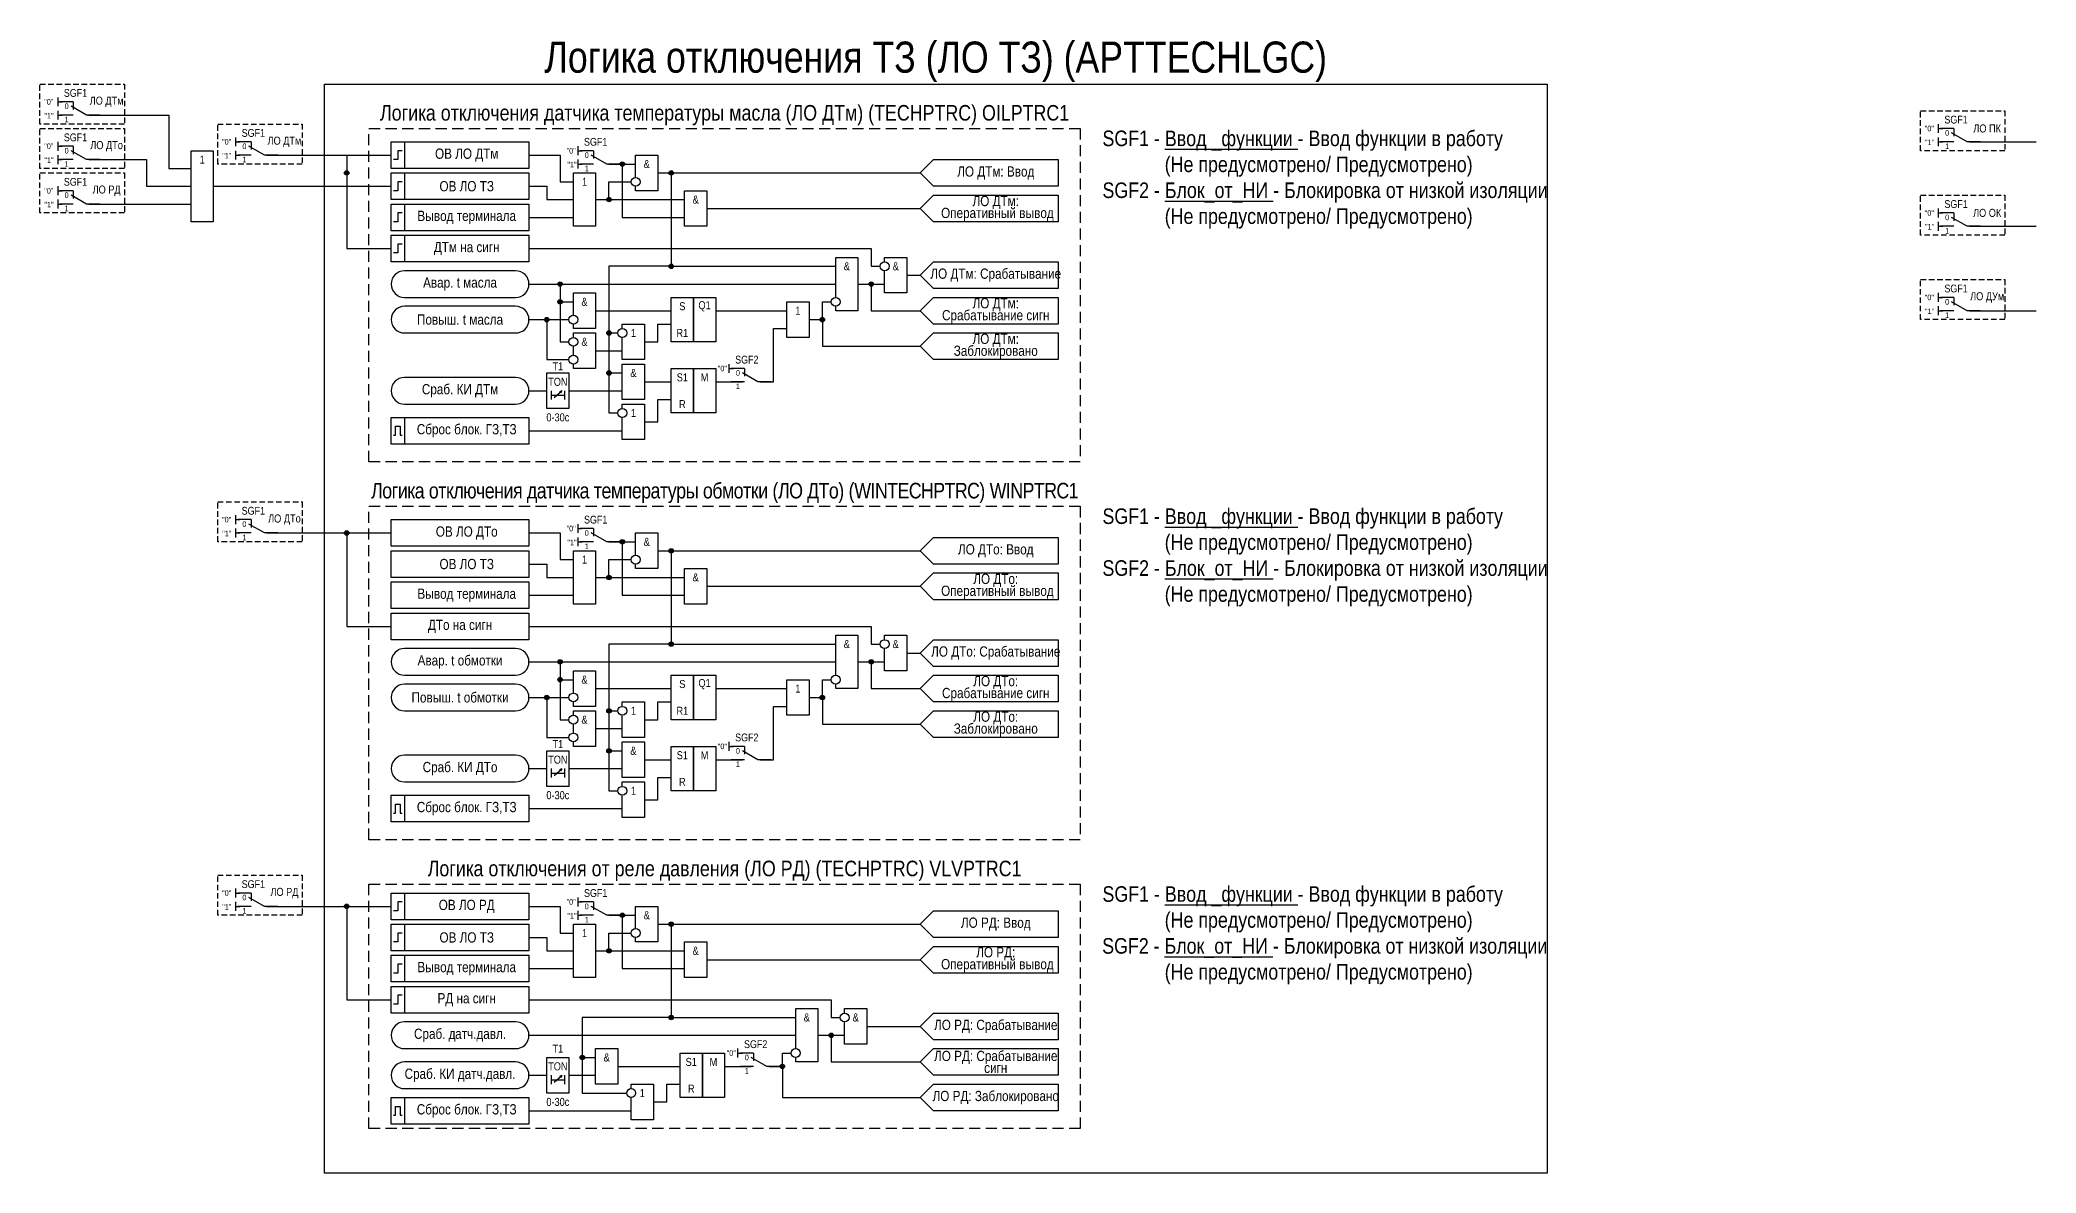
# Model space of a CAD drawing. Header units: millimetres. Extents: x 106 to 2636, y 99 to 588.
# Drawn here: x 749 to 1198, y 186 to 440.9 of the extents above; entities that cross this region are included whole.
import ezdxf
from ezdxf.enums import TextEntityAlignment as Align

# ---------------------------------------------------------------- set-up
doc = ezdxf.new("R2010")
doc.units = ezdxf.units.MM
doc.linetypes.add('штриховая2', pattern=[0.375, 0.25, -0.125])
doc.layers.add('invisible', color=252, linetype='Continuous', plot=False)
doc.layers.add('TEXT', color=7, linetype='Continuous', lineweight=25)
doc.layers.add('Основная', color=7, linetype='Continuous')
doc.styles.add('2.5_Gost_RD', font='ARIALN.TTF', dxfattribs={"height": 2.5})
doc.styles.add('3.5_Gost_RD', font='ARIALN.TTF', dxfattribs={"height": 3.5})
doc.styles.add('Вывод', font='ARIALN.TTF', dxfattribs={"height": 2.5})
doc.styles.add('Компонент', font='ARIALN.TTF', dxfattribs={"height": 3.5})

# ---------------------------------------------------------------- blocks, each defined once
blk = doc.blocks.new('Точка')
at = {"ltscale": 100}
h = blk.add_hatch(color=256, dxfattribs=at)
h.dxf.hatch_style = 1
edge = h.paths.add_edge_path()
edge.add_arc((0, 0), 0.5, 0, 360)
blk.add_circle((0, 0), 0.5, dxfattribs=at)
blk = doc.blocks.new('*U1033')
at = {"layer": 'Основная', "color": 0}
blk.add_line((0, 0), (7, 4), dxfattribs=at)
at = {"layer": 'Основная', "ltscale": 0.35}
blk.add_line((6, 6), (6, 2.5), dxfattribs=at)
blk = doc.blocks.new('*U1015')
at = {"layer": 'Основная', "color": 0}
for p, q in [((-3, 6), (-9, 6)), ((-3, 0), (-9, 0)), ((9, 0), (3, 0))]:
    blk.add_line(p, q, dxfattribs=at)
at = {"layer": 'Основная', "ltscale": 0.25, "xscale": -1}
blk.add_blockref('*U1033', (3, 0), dxfattribs=at)
at = {"layer": 'Основная'}
for tag, height, style, p in [('ОУ', 3.5, 'Компонент', (-2, 10)), ('В1', 2.5, 'Вывод', (-13, 6)), ('В2', 2.5, 'Вывод', (-6, 4)), ('В3', 2.5, 'Вывод', (-6, -2))]:
    blk.add_attdef(tag, text='', height=height, dxfattribs=dict(at, style=style)).set_placement(p, align=Align.MIDDLE_CENTER)
blk = doc.blocks.new('*U981')
at = {"layer": 'Основная', "color": 0}
for p, q in [((-3, 6), (-9, 6)), ((-3, 0), (-9, 0)), ((9, 0), (3, 0))]:
    blk.add_line(p, q, dxfattribs=at)
at = {"layer": 'Основная', "ltscale": 0.25, "xscale": -1}
blk.add_blockref('*U1033', (3, 0), dxfattribs=at)
at = {"layer": 'Основная'}
for tag, height, style, p in [('ОУ', 3.5, 'Компонент', (-2, 10)), ('В1', 2.5, 'Вывод', (-14, 6)), ('В2', 2.5, 'Вывод', (-6, 4)), ('В3', 2.5, 'Вывод', (-6, -2))]:
    blk.add_attdef(tag, text='', height=height, dxfattribs=dict(at, style=style)).set_placement(p, align=Align.MIDDLE_CENTER)

msp = doc.modelspace()

# ---------------------------------------------------------------- linework, layer by layer
at = {"color": 6, "ltscale": 100}
for p, q in [((753, 428), (753, 426)), ((753, 427), (754, 427)), ((753, 425), (753, 423)), ((753, 424), (754, 424)), ((753, 418), (753, 416)), ((793, 419), (793, 417)), ((793, 418), (794, 418)), ((753, 417), (754, 417)), ((753, 415), (753, 413)), ((753, 414), (754, 414)), ((793, 416), (793, 414)), ((793, 415), (794, 415)), ((753, 408), (753, 406)), ((753, 407), (754, 407)), ((753, 405), (753, 403)), ((753, 404), (754, 404)), ((793, 334), (793, 332)), ((793, 333), (794, 333)), ((793, 331), (793, 329)), ((793, 330), (794, 330)), ((793, 250), (793, 248)), ((793, 249), (794, 249)), ((793, 247), (793, 245)), ((793, 246), (794, 246))]:
    msp.add_line(p, q, dxfattribs=at)
at = {"ltscale": 100}
for p, q in [((870, 417), (870, 415)), ((870, 416), (871, 416)), ((870, 414), (870, 412)), ((870, 413), (871, 413)), ((904, 366), (904, 368)), ((904, 367), (905, 367)), ((868, 362), (868, 362)), ((870, 332), (870, 330)), ((870, 331), (871, 331)), ((870, 329), (870, 327)), ((870, 328), (871, 328)), ((904, 281), (904, 283)), ((904, 282), (905, 282)), ((868, 277), (868, 277)), ((870, 248), (870, 246)), ((870, 247), (871, 247)), ((870, 245), (870, 243)), ((870, 244), (871, 244)), ((906, 212), (906, 214)), ((906, 213), (907, 213))]:
    msp.add_line(p, q, dxfattribs=at)
at = {"color": 7, "ltscale": 100}
for p, q in [((864.7, 360.46), (866.37, 361.95)), ((866.37, 361.95), (865.85, 361.73)), ((866.37, 361.95), (866.11, 361.48)), ((864.7, 275.46), (866.37, 276.95)), ((866.37, 276.95), (865.85, 276.73)), ((866.37, 276.95), (866.11, 276.48)), ((864.7, 206.46), (866.37, 207.95)), ((866.37, 207.95), (865.85, 207.73)), ((866.37, 207.95), (866.11, 207.48))]:
    msp.add_line(p, q, dxfattribs=at)
at = {"color": 6, "linetype": 'штриховая2', "ltscale": 5}
for points in [[(749, 431), (768, 431), (768, 422), (749, 422)], [(749, 421), (768, 421), (768, 412), (749, 412)], [(789, 422), (808, 422), (808, 413), (789, 413)], [(749, 411), (768, 411), (768, 402), (749, 402)], [(789, 337), (808, 337), (808, 328), (789, 328)], [(789, 253), (808, 253), (808, 244), (789, 244)]]:
    msp.add_lwpolyline(points, close=True, dxfattribs=at)
at = {"color": 3, "ltscale": 100}
msp.add_lwpolyline([(813, 431), (1088, 431), (1088, 186), (813, 186)], close=True, dxfattribs=at)
at = {"color": 6, "ltscale": 100}
for points in [[(760, 424), (778, 424), (778, 412), (783, 412)], [(760, 414), (773, 414), (773, 408), (783, 408)], [(760, 404), (783, 404)]]:
    msp.add_lwpolyline(points, dxfattribs=at)
at = {"linetype": 'штриховая2', "ltscale": 10}
for points in [[(823, 421), (983, 421), (983, 346), (823, 346)], [(823, 336), (983, 336), (983, 261), (823, 261)], [(823, 251), (983, 251), (983, 196), (823, 196)]]:
    msp.add_lwpolyline(points, close=True, dxfattribs=at)
at = {"ltscale": 100}
for points in [[(828, 418), (831, 418), (831, 412), (828, 412)], [(828, 418), (859, 418), (859, 412), (828, 412)], [(828, 411), (831, 411), (831, 405), (828, 405)], [(828, 411), (859, 411), (859, 405), (828, 405)], [(869, 411), (874, 411), (874, 399), (869, 399)], [(894, 407), (899, 407), (899, 399), (894, 399)], [(828, 404), (831, 404), (831, 398), (828, 398)], [(828, 404), (859, 404), (859, 398), (828, 398)], [(828, 397), (831, 397), (831, 391), (828, 391)], [(828, 397), (859, 397), (859, 391), (828, 391)], [(891, 383), (896, 383), (896, 373), (891, 373)], [(896, 383), (901, 383), (901, 373), (896, 373)], [(863, 366), (868, 366), (868, 358), (863, 358)], [(891, 367), (896, 367), (896, 357), (891, 357)], [(896, 367), (901, 367), (901, 357), (896, 357)], [(828, 356), (859, 356), (859, 350), (828, 350)], [(828, 356), (831, 356), (831, 350), (828, 350)], [(828, 333), (859, 333), (859, 327), (828, 327)], [(828, 326), (859, 326), (859, 320), (828, 320)], [(869, 326), (874, 326), (874, 314), (869, 314)], [(828, 319), (859, 319), (859, 313), (828, 313)], [(894, 322), (899, 322), (899, 314), (894, 314)], [(828, 312), (859, 312), (859, 306), (828, 306)], [(891, 298), (896, 298), (896, 288), (891, 288)], [(896, 298), (901, 298), (901, 288), (896, 288)], [(863, 281), (868, 281), (868, 273), (863, 273)], [(891, 282), (896, 282), (896, 272), (891, 272)], [(896, 282), (901, 282), (901, 272), (896, 272)], [(828, 271), (859, 271), (859, 265), (828, 265)], [(828, 271), (831, 271), (831, 265), (828, 265)], [(828, 249), (831, 249), (831, 243), (828, 243)], [(828, 249), (859, 249), (859, 243), (828, 243)], [(828, 242), (831, 242), (831, 236), (828, 236)], [(828, 242), (859, 242), (859, 236), (828, 236)], [(869, 242), (874, 242), (874, 230), (869, 230)], [(894, 238), (899, 238), (899, 230), (894, 230)], [(828, 235), (831, 235), (831, 229), (828, 229)], [(828, 235), (859, 235), (859, 229), (828, 229)], [(828, 228), (831, 228), (831, 222), (828, 222)], [(828, 228), (859, 228), (859, 222), (828, 222)], [(863, 212), (868, 212), (868, 204), (863, 204)], [(893, 213), (898, 213), (898, 203), (893, 203)], [(898, 213), (903, 213), (903, 203), (898, 203)], [(828, 203), (859, 203), (859, 197), (828, 197)], [(828, 203), (831, 203), (831, 197), (828, 197)]]:
    msp.add_lwpolyline(points, close=True, dxfattribs=at)
at = {"color": 6, "ltscale": 100}
msp.add_lwpolyline([(783, 416), (788, 416), (788, 400), (783, 400)], close=True, dxfattribs=at)
at = {"lineweight": 30, "ltscale": 100}
for points in [[(830.5, 416), (829.5, 416), (829.5, 414), (828.5, 414)], [(830.5, 409), (829.5, 409), (829.5, 407), (828.5, 407)], [(830.5, 402), (829.5, 402), (829.5, 400), (828.5, 400)], [(830.5, 395), (829.5, 395), (829.5, 393), (828.5, 393)], [(828.5, 352), (829, 352), (829, 354), (830, 354), (830, 352), (830.5, 352)], [(828.5, 267), (829, 267), (829, 269), (830, 269), (830, 267), (830.5, 267)], [(830.5, 247), (829.5, 247), (829.5, 245), (828.5, 245)], [(830.5, 240), (829.5, 240), (829.5, 238), (828.5, 238)], [(830.5, 233), (829.5, 233), (829.5, 231), (828.5, 231)], [(830.5, 226), (829.5, 226), (829.5, 224), (828.5, 224)], [(828.5, 199), (829, 199), (829, 201), (830, 201), (830, 199), (830.5, 199)]]:
    msp.add_lwpolyline(points, dxfattribs=at)
at = {"ltscale": 100}
for points in [[(859, 415), (866, 415), (866, 409), (869, 409)], [(883, 410), (883, 415), (888, 415), (888, 407), (883, 407), (883, 408)], [(947, 411), (950, 414), (978, 414), (978, 408), (950, 408), (947, 411)], [(874, 405), (877, 405), (877, 409), (882, 409)], [(877, 413), (883, 413)], [(877, 413), (883, 413)], [(877, 413), (880, 413), (880, 401), (894, 401)], [(888, 411), (891, 411), (891, 390), (877, 390), (877, 375), (879, 375)], [(888, 411), (891, 411), (891, 390), (877, 390), (877, 366), (880, 366)], [(888, 411), (891, 411), (891, 390), (877, 390), (877, 357), (879, 357)], [(888, 411), (947, 411)], [(888, 411), (891, 411), (891, 390), (891, 390), (928, 390)], [(859, 408), (863, 408), (863, 405), (869, 405)], [(874, 405), (894, 405)], [(947, 403), (950, 406), (978, 406), (978, 400), (950, 400), (947, 403)], [(859, 401), (869, 401)], [(899, 403), (947, 403)], [(859, 394), (936, 394), (936, 390), (938, 390)], [(928, 383), (928, 392), (933, 392), (933, 380), (928, 380), (928, 381)], [(939, 391), (939, 392), (944, 392), (944, 384), (939, 384), (939, 389)], [(947, 388), (950, 391), (978, 391), (978, 385), (950, 385), (947, 388)], [(944, 388), (947, 388)], [(859, 386), (928, 386)], [(859, 386), (866, 386), (866, 373), (868, 373)], [(859, 386), (866, 386), (866, 382), (869, 382)], [(869, 379), (869, 384), (874, 384), (874, 376), (869, 376), (869, 377)], [(917, 374), (917, 382), (922, 382), (922, 374), (917, 374), (917, 374)], [(922, 378), (925, 378), (925, 382), (927, 382)], [(933, 386), (939, 386)], [(933, 386), (936, 386), (936, 380), (947, 380)], [(947, 380), (950, 383), (978, 383), (978, 377), (950, 377), (947, 380)], [(859, 378), (868, 378)], [(859, 378), (863, 378), (863, 369), (868, 369)], [(874, 380), (891, 380)], [(901, 380), (917, 380)], [(922, 378), (925, 378), (925, 372), (947, 372)], [(869, 374), (869, 375), (874, 375), (874, 367), (869, 367), (869, 368)], [(880, 376), (880, 377), (885, 377), (885, 369), (880, 369), (880, 369), (880, 374)], [(885, 373), (888, 373), (888, 377), (891, 377)], [(911, 364), (914, 364), (914, 376), (917, 376)], [(947, 372), (950, 375), (978, 375), (978, 369), (950, 369), (947, 372)], [(869, 370), (869, 372)], [(874, 371), (880, 371)], [(880, 360), (880, 368), (885, 368), (885, 360), (880, 360), (880, 360)], [(885, 364), (891, 364)], [(901, 364), (907, 364)], [(859, 362), (863, 362)], [(864, 362), (864, 360)], [(864, 361), (867, 361)], [(867, 362), (867, 360)], [(868, 362), (880, 362)], [(885, 355), (888, 355), (888, 360), (891, 360)], [(880, 358), (880, 359), (885, 359), (885, 351), (880, 351), (880, 351), (880, 356)], [(859, 353), (880, 353)], [(859, 330), (866, 330), (866, 324), (869, 324)], [(877, 328), (883, 328)], [(877, 328), (883, 328)], [(877, 328), (880, 328), (880, 316), (894, 316)], [(883, 325), (883, 330), (888, 330), (888, 322), (883, 322), (883, 323)], [(947, 326), (950, 329), (978, 329), (978, 323), (950, 323), (947, 326)], [(874, 320), (877, 320), (877, 324), (882, 324)], [(888, 326), (891, 326), (891, 305), (877, 305), (877, 290), (879, 290)], [(888, 326), (891, 326), (891, 305), (877, 305), (877, 281), (880, 281)], [(888, 326), (891, 326), (891, 305), (877, 305), (877, 272), (879, 272)], [(888, 326), (947, 326)], [(888, 326), (891, 326), (891, 305), (891, 305), (928, 305)], [(859, 323), (863, 323), (863, 320), (869, 320)], [(874, 320), (894, 320)], [(947, 318), (950, 321), (978, 321), (978, 315), (950, 315), (947, 318)], [(859, 316), (869, 316)], [(899, 318), (947, 318)], [(859, 309), (936, 309), (936, 305), (938, 305)], [(928, 298), (928, 307), (933, 307), (933, 295), (928, 295), (928, 296)], [(939, 306), (939, 307), (944, 307), (944, 299), (939, 299), (939, 304)], [(947, 303), (950, 306), (978, 306), (978, 300), (950, 300), (947, 303)], [(859, 301), (928, 301)], [(859, 301), (866, 301), (866, 288), (868, 288)], [(859, 301), (866, 301), (866, 297), (869, 297)], [(933, 301), (939, 301)], [(933, 301), (936, 301), (936, 295), (947, 295)], [(944, 303), (947, 303)], [(869, 294), (869, 299), (874, 299), (874, 291), (869, 291), (869, 292)], [(917, 289), (917, 297), (922, 297), (922, 289), (917, 289), (917, 289)], [(922, 293), (925, 293), (925, 297), (927, 297)], [(947, 295), (950, 298), (978, 298), (978, 292), (950, 292), (947, 295)], [(859, 293), (868, 293)], [(859, 293), (863, 293), (863, 284), (868, 284)], [(874, 295), (891, 295)], [(880, 291), (880, 292), (885, 292), (885, 284), (880, 284), (880, 284), (880, 289)], [(885, 288), (888, 288), (888, 292), (891, 292)], [(901, 295), (917, 295)], [(922, 293), (925, 293), (925, 287), (947, 287)], [(869, 289), (869, 290), (874, 290), (874, 282), (869, 282), (869, 283)], [(911, 279), (914, 279), (914, 291), (917, 291)], [(947, 287), (950, 290), (978, 290), (978, 284), (950, 284), (947, 287)], [(869, 285), (869, 287)], [(874, 286), (880, 286)], [(880, 275), (880, 283), (885, 283), (885, 275), (880, 275), (880, 275)], [(885, 279), (891, 279)], [(901, 279), (907, 279)], [(859, 277), (863, 277)], [(864, 277), (864, 275)], [(864, 276), (867, 276)], [(867, 277), (867, 275)], [(868, 277), (880, 277)], [(880, 273), (880, 274), (885, 274), (885, 266), (880, 266), (880, 266), (880, 271)], [(885, 270), (888, 270), (888, 275), (891, 275)], [(859, 268), (880, 268)], [(859, 246), (866, 246), (866, 240), (869, 240)], [(877, 244), (883, 244)], [(877, 244), (883, 244)], [(877, 244), (880, 244), (880, 232), (894, 232)], [(883, 241), (883, 246), (888, 246), (888, 238), (883, 238), (883, 239)], [(947, 242), (950, 245), (978, 245), (978, 239), (950, 239), (947, 242)], [(859, 239), (863, 239), (863, 236), (869, 236)], [(888, 242), (891, 242), (891, 221), (871, 221), (871, 212), (874, 212)], [(888, 242), (891, 242), (891, 221), (871, 221), (871, 204), (881, 204)], [(874, 236), (877, 236), (877, 240), (882, 240)], [(888, 242), (947, 242)], [(888, 242), (891, 242), (891, 221), (919, 221)], [(874, 236), (894, 236)], [(899, 234), (947, 234)], [(947, 234), (950, 237), (978, 237), (978, 231), (950, 231), (947, 234)], [(859, 232), (869, 232)], [(859, 225), (927, 225), (927, 221), (929, 221)], [(919, 214), (919, 223), (924, 223), (924, 211), (919, 211), (919, 212)], [(930, 222), (930, 223), (935, 223), (935, 215), (930, 215), (930, 220)], [(947, 219), (950, 222), (978, 222), (978, 216), (950, 216), (947, 219)], [(859, 217), (919, 217)], [(924, 217), (927, 217), (927, 211), (947, 211)], [(924, 217), (930, 217)], [(935, 219), (947, 219)], [(874, 206), (874, 214), (879, 214), (879, 206), (874, 206), (874, 206)], [(913, 210), (916, 210), (916, 213), (918, 213)], [(947, 211), (950, 214), (978, 214), (978, 208), (950, 208), (947, 211)], [(859, 208), (863, 208)], [(864, 208), (864, 206)], [(864, 207), (867, 207)], [(867, 208), (867, 206)], [(868, 208), (874, 208)], [(879, 210), (893, 210)], [(903, 210), (909, 210)], [(913, 210), (916, 210), (916, 203), (947, 203)], [(882, 205), (882, 206), (887, 206), (887, 198), (882, 198), (882, 198), (882, 203)], [(887, 202), (890, 202), (890, 206), (893, 206)], [(947, 203), (950, 206), (978, 206), (978, 200), (950, 200), (947, 203)], [(859, 200), (882, 200)]]:
    msp.add_lwpolyline(points, dxfattribs=at)
for points in [[(831, 383), (856, 383, 1), (856, 389), (831, 389, 1)], [(831, 375), (856, 375, 1), (856, 381), (831, 381, 1)], [(831, 359), (856, 359, 1), (856, 365), (831, 365, 1)], [(831, 298), (856, 298, 1), (856, 304), (831, 304, 1)], [(831, 290), (856, 290, 1), (856, 296), (831, 296, 1)], [(831, 274), (856, 274, 1), (856, 280), (831, 280, 1)], [(831, 214), (856, 214, 1), (856, 220), (831, 220, 1)], [(831, 205), (856, 205, 1), (856, 211), (831, 211, 1)]]:
    msp.add_lwpolyline(points, format="xyb", close=True, dxfattribs=at)
for centre in [(883, 409), (883, 324), (883, 240)]:
    msp.add_circle(centre, 1)
for centre in [(939, 390), (928, 382), (869, 378), (869, 373), (880, 375), (869, 369), (880, 357), (939, 305), (928, 297), (869, 293), (869, 288), (880, 290), (869, 284), (880, 272), (930, 221), (919, 213), (882, 204)]:
    msp.add_circle(centre, 1, dxfattribs=at)
at = {"layer": 'invisible', "ltscale": 100}
for p, q in [((1176, 422), (1176, 420)), ((1176, 421), (1177, 421)), ((1176, 419), (1176, 417)), ((1176, 418), (1177, 418)), ((1176, 403), (1176, 401)), ((1176, 402), (1177, 402)), ((1176, 400), (1176, 398)), ((1176, 399), (1177, 399)), ((1176, 384), (1176, 382)), ((1176, 383), (1177, 383)), ((1176, 381), (1176, 379)), ((1176, 380), (1177, 380))]:
    msp.add_line(p, q, dxfattribs=at)
at = {"layer": 'invisible', "linetype": 'штриховая2', "ltscale": 5}
for points in [[(1172, 425), (1191, 425), (1191, 416), (1172, 416)], [(1172, 406), (1191, 406), (1191, 397), (1172, 397)], [(1172, 387), (1191, 387), (1191, 378), (1172, 378)]]:
    msp.add_lwpolyline(points, close=True, dxfattribs=at)
at = {"layer": 'invisible', "ltscale": 100}
for points in [[(1183, 418), (1198, 418)], [(800, 415), (828, 415)], [(800, 415), (818, 415), (818, 394), (828, 394)], [(788, 408), (828, 408)], [(1183, 399), (1198, 399)], [(1183, 380), (1198, 380)], [(800, 330), (828, 330)], [(800, 330), (818, 330), (818, 309), (828, 309)], [(800, 246), (828, 246)], [(800, 246), (818, 246), (818, 225), (828, 225)]]:
    msp.add_lwpolyline(points, dxfattribs=at)

# ---------------------------------------------------------------- block references
at = {"ltscale": 100}
for p in [(880, 413), (891, 411), (877, 405), (866, 386), (891, 390), (936, 386), (866, 382), (863, 378), (925, 378), (877, 375), (877, 366), (880, 328), (891, 326), (877, 320), (891, 305), (866, 301), (936, 301), (866, 297), (863, 293), (925, 293), (877, 290), (877, 281), (880, 244), (891, 242), (877, 236), (891, 221), (927, 217), (871, 212), (916, 210)]:
    msp.add_blockref('Точка', p, dxfattribs=at)
at = {"layer": 'invisible', "ltscale": 0.25, "xscale": 0.5, "yscale": 0.5, "zscale": 0.5}
for p in [(1181, 418), (1181, 399), (1181, 380)]:
    msp.add_blockref('*U981', p, dxfattribs=at).add_auto_attribs({'ОУ': 'SGF1', 'В1': '"0"', 'В2': '0', 'В3': '1'})
at = {"layer": 'invisible', "ltscale": 100}
for p in [(818, 411), (818, 330), (818, 246)]:
    msp.add_blockref('Точка', p, dxfattribs=at)
at = {"layer": 'Основная', "color": 6, "ltscale": 0.25, "xscale": 0.5, "yscale": 0.5, "zscale": 0.5}
for p in [(758, 424), (758, 414), (798, 415), (758, 404), (798, 330), (798, 246)]:
    msp.add_blockref('*U981', p, dxfattribs=at).add_auto_attribs({'ОУ': 'SGF1', 'В1': '"0"', 'В2': '0', 'В3': '1'})
at = {"layer": 'Основная', "ltscale": 0.25, "xscale": 0.5, "yscale": 0.5, "zscale": 0.5}
for p, values in [((875, 413), {'ОУ': 'SGF1', 'В1': '"0"', 'В2': '0', 'В3': '1'}), ((909, 364), {'ОУ': 'SGF2', 'В1': '"0"', 'В2': '0', 'В3': '1'}), ((875, 328), {'ОУ': 'SGF1', 'В1': '"0"', 'В2': '0', 'В3': '1'}), ((909, 279), {'ОУ': 'SGF2', 'В1': '"0"', 'В2': '0', 'В3': '1'}), ((875, 244), {'ОУ': 'SGF1', 'В1': '"0"', 'В2': '0', 'В3': '1'}), ((911, 210), {'ОУ': 'SGF2', 'В1': '"0"', 'В2': '0', 'В3': '1'})]:
    msp.add_blockref('*U1015', p, dxfattribs=at).add_auto_attribs(values)

# ---------------------------------------------------------------- texts
at = {"color": 30, "ltscale": 100, "attachment_point": 5}
for s, insert, char_height, width, style in [('{\\C3;Логика отключения ТЗ (ЛО ТЗ) (APTTECHLGC)}', (950.5, 436), 7, 275, '3.5_Gost_RD'), ('\\pxsm0.7;ЛО ДТм', (764, 427), 1.8, 8, '2.5_Gost_RD'), ('Логика отключения датчика температуры масла (ЛО ДТм) (TECHPTRC) {\\C6;OILPTRC1}', (903, 424), 3.5, 160, '3.5_Gost_RD'), ('\\pxsm0.7;ЛО ДТо', (764, 417), 1.8, 8, '2.5_Gost_RD'), ('\\pxsm0.7;ЛО ДТм', (804, 418), 1.8, 8, '2.5_Gost_RD'), ('\\pxql;SGF1 - {\\LВвод _функции} - Ввод функции в работу ^I^I(Не предусмотрено/ Предусмотрено)\\PSGF2 - {\\LБлок_от_НИ} - Блокировка от низкой изоляции\\P^I(Не предусмотрено/ Предусмотрено)', (1038, 409.5), 3.5, 100, '3.5_Gost_RD'), ('\\pxsm0.7;ЛО РД', (764, 407), 1.8, 8, '2.5_Gost_RD'), ('{\\T0.95;Логика отключения датчика температуры обмотки (ЛО ДТо) (WINTECHPTRC) \\C6;WINPTRC1}', (903, 339), 3.5, 160, '3.5_Gost_RD'), ('\\pxsm0.7;ЛО ДТо', (804, 333), 1.8, 8, '2.5_Gost_RD'), ('\\pxql;SGF1 - {\\LВвод _функции} - Ввод функции в работу ^I^I(Не предусмотрено/ Предусмотрено)\\PSGF2 - {\\LБлок_от_НИ} - Блокировка от низкой изоляции\\P^I(Не предусмотрено/ Предусмотрено)', (1038, 324.5), 3.5, 100, '3.5_Gost_RD'), ('Логика отключения от реле давления (ЛО РД) (TECHPTRC) {\\C6;VLVPTRC1}', (903, 254), 3.5, 160, '3.5_Gost_RD'), ('\\pxsm0.7;ЛО РД', (804, 249), 1.8, 8, '2.5_Gost_RD'), ('\\pxql;SGF1 - {\\LВвод _функции} - Ввод функции в работу ^I^I(Не предусмотрено/ Предусмотрено)\\P\\pq*;SGF2 - {\\LБлок_от_НИ} - Блокировка от низкой изоляции\\P\\pql;^I(Не предусмотрено/ Предусмотрено)', (1038, 239.5), 3.5, 100, '3.5_Gost_RD')]:
    msp.add_mtext(s, dxfattribs=dict(at, insert=insert, char_height=char_height, width=width, style=style))
at = {"color": 6, "ltscale": 100}
for s, insert, char_height, width, attachment_point, style in [('"1"', (750, 424.5), 1.25, 2, 1, '3.5_Gost_RD'), ('"1"', (750, 414.5), 1.25, 2, 1, '3.5_Gost_RD'), ('1', (785.5, 414), 1.8, 5, 5, '2.5_Gost_RD'), ('"1"', (790, 415.5), 1.25, 2, 1, '3.5_Gost_RD'), ('"1"', (750, 404.5), 1.25, 2, 1, '3.5_Gost_RD'), ('"1"', (790, 330.5), 1.25, 2, 1, '3.5_Gost_RD'), ('"1"', (790, 246.5), 1.25, 2, 1, '3.5_Gost_RD')]:
    msp.add_mtext(s, dxfattribs=dict(at, insert=insert, char_height=char_height, width=width, attachment_point=attachment_point, style=style))
at = {"ltscale": 100}
for s, insert, char_height, width, attachment_point, style in [('"1"', (867.65, 413.5), 1.25, 2, 1, '3.5_Gost_RD'), ('&', (885.5, 413), 1.8, 5, 5, '2.5_Gost_RD'), ('1', (871.5, 409), 1.8, 5, 5, '2.5_Gost_RD'), ('&', (896.5, 405), 1.8, 5, 5, '2.5_Gost_RD'), ('&', (930.5, 390), 1.8, 5, 5, '2.5_Gost_RD'), ('&', (941.5, 390), 1.8, 5, 5, '2.5_Gost_RD'), ('&', (871.5, 382), 1.8, 5, 5, '2.5_Gost_RD'), ('S', (893.5, 381), 1.8, 5, 5, '2.5_Gost_RD'), ('Q1', (898.5, 381), 1.8, 5, 5, '2.5_Gost_RD'), ('1', (919.5, 380), 1.8, 5, 5, '2.5_Gost_RD'), ('&', (871.5, 373), 1.8, 5, 5, '2.5_Gost_RD'), ('1', (882.5, 375), 1.8, 5, 5, '2.5_Gost_RD'), ('R1', (893.5, 375), 1.8, 5, 5, '2.5_Gost_RD'), ('T1', (865.5, 367.5), 1.8, 5, 5, '2.5_Gost_RD'), ('TON', (865.5, 364), 1.8, 5, 5, '2.5_Gost_RD'), ('&', (882.5, 366), 1.8, 5, 5, '2.5_Gost_RD'), ('S1', (893.5, 365), 1.8, 5, 5, '2.5_Gost_RD'), ('М', (898.5, 365), 1.8, 5, 5, '2.5_Gost_RD'), ('R', (893.5, 359), 1.8, 5, 5, '2.5_Gost_RD'), ('0-30с', (865.5, 356), 1.8, 5, 5, '2.5_Gost_RD'), ('1', (882.5, 357), 1.8, 5, 5, '2.5_Gost_RD'), ('"1"', (867.65, 328.5), 1.25, 2, 1, '3.5_Gost_RD'), ('&', (885.5, 328), 1.8, 5, 5, '2.5_Gost_RD'), ('1', (871.5, 324), 1.8, 5, 5, '2.5_Gost_RD'), ('&', (896.5, 320), 1.8, 5, 5, '2.5_Gost_RD'), ('&', (930.5, 305), 1.8, 5, 5, '2.5_Gost_RD'), ('&', (941.5, 305), 1.8, 5, 5, '2.5_Gost_RD'), ('&', (871.5, 297), 1.8, 5, 5, '2.5_Gost_RD'), ('S', (893.5, 296), 1.8, 5, 5, '2.5_Gost_RD'), ('Q1', (898.5, 296), 1.8, 5, 5, '2.5_Gost_RD'), ('1', (919.5, 295), 1.8, 5, 5, '2.5_Gost_RD'), ('&', (871.5, 288), 1.8, 5, 5, '2.5_Gost_RD'), ('1', (882.5, 290), 1.8, 5, 5, '2.5_Gost_RD'), ('R1', (893.5, 290), 1.8, 5, 5, '2.5_Gost_RD'), ('T1', (865.5, 282.5), 1.8, 5, 5, '2.5_Gost_RD'), ('TON', (865.5, 279), 1.8, 5, 5, '2.5_Gost_RD'), ('&', (882.5, 281), 1.8, 5, 5, '2.5_Gost_RD'), ('S1', (893.5, 280), 1.8, 5, 5, '2.5_Gost_RD'), ('М', (898.5, 280), 1.8, 5, 5, '2.5_Gost_RD'), ('R', (893.5, 274), 1.8, 5, 5, '2.5_Gost_RD'), ('0-30с', (865.5, 271), 1.8, 5, 5, '2.5_Gost_RD'), ('1', (882.5, 272), 1.8, 5, 5, '2.5_Gost_RD'), ('"1"', (867.65, 244.5), 1.25, 2, 1, '3.5_Gost_RD'), ('&', (885.5, 244), 1.8, 5, 5, '2.5_Gost_RD'), ('1', (871.5, 240), 1.8, 5, 5, '2.5_Gost_RD'), ('&', (896.5, 236), 1.8, 5, 5, '2.5_Gost_RD'), ('&', (921.5, 221), 1.8, 5, 5, '2.5_Gost_RD'), ('&', (932.5, 221), 1.8, 5, 5, '2.5_Gost_RD'), ('T1', (865.5, 214), 1.8, 5, 5, '2.5_Gost_RD'), ('&', (876.5, 212), 1.8, 5, 5, '2.5_Gost_RD'), ('S1', (895.5, 211), 1.8, 5, 5, '2.5_Gost_RD'), ('М', (900.5, 211), 1.8, 5, 5, '2.5_Gost_RD'), ('TON', (865.5, 210), 1.8, 5, 5, '2.5_Gost_RD'), ('0-30с', (865.5, 202), 1.8, 5, 5, '2.5_Gost_RD'), ('1', (884.5, 204), 1.8, 5, 5, '2.5_Gost_RD'), ('R', (895.5, 205), 1.8, 5, 5, '2.5_Gost_RD')]:
    msp.add_mtext(s, dxfattribs=dict(at, insert=insert, char_height=char_height, width=width, attachment_point=attachment_point, style=style))
at = {"layer": 'invisible', "ltscale": 100}
for s, insert, char_height, width, attachment_point, style in [('"1"', (1173, 418.5), 1.25, 2, 1, '3.5_Gost_RD'), ('\\pxsm0.7;ЛО ОК', (1187, 402), 1.8, 8, 5, '2.5_Gost_RD'), ('"1"', (1173, 399.5), 1.25, 2, 1, '3.5_Gost_RD'), ('\\pxsm0.7;ЛО ДУм', (1187, 383), 1.8, 8, 5, '2.5_Gost_RD'), ('"1"', (1173, 380.5), 1.25, 2, 1, '3.5_Gost_RD')]:
    msp.add_mtext(s, dxfattribs=dict(at, insert=insert, char_height=char_height, width=width, attachment_point=attachment_point, style=style))
at = {"layer": 'invisible', "ltscale": 100, "insert": (1187, 421), "char_height": 1.8, "attachment_point": 5, "style": '2.5_Gost_RD'}
msp.add_mtext('\\pxsm0.7;ЛО ПК', dxfattribs=at)
at = {"layer": 'TEXT', "color": 0, "ltscale": 100, "char_height": 2.3, "attachment_point": 5, "style": '2.5_Gost_RD'}
for s, insert, width in [('\\pxsm0.7;{\\C256;ОВ ЛО ДТм}', (845, 415), 28), ('\\pxsm0.7;{\\C256;ОВ ЛО ТЗ}', (845, 408), 28), ('\\pxsm0.7;{\\C256;Вывод терминала}', (845, 401), 28), ('\\pxsm0.7;{\\C256;ДТм на сигн}', (845, 394), 28), ('\\A1;\\pxsm0.7;{\\C256;Повыш. t масла }', (843.5, 378), 31), ('\\A1;\\pxsm0.7;{\\C256;Сраб. КИ ДТм}', (843.5, 362), 31), ('\\pxsm0.7;{\\C256;Сброс блок. ГЗ,ТЗ}', (845, 353), 28), ('\\pxsm0.7;{\\C256;ОВ ЛО ДТо}', (845, 330), 28), ('\\pxsm0.7;{\\C256;ОВ ЛО ТЗ}', (845, 323), 28), ('\\pxsm0.7;{\\C256;Вывод терминала}', (845, 316), 28), ('\\pxsm0.7;{\\C256;ДТо на сигн}', (843.5, 309), 31), ('\\A1;\\pxsm0.7;{\\C256;Повыш. t обмотки}', (843.5, 293), 31), ('\\A1;\\pxsm0.7;{\\C256;Сраб. КИ ДТо}', (843.5, 277), 31), ('\\pxsm0.7;{\\C256;Сброс блок. ГЗ,ТЗ}', (845, 268), 28), ('\\pxsm0.7;{\\C256;ОВ ЛО РД}', (845, 246), 28), ('\\pxsm0.7;{\\C256;ОВ ЛО ТЗ}', (845, 239), 28), ('\\pxsm0.7;{\\C256;Вывод терминала}', (845, 232), 28), ('\\pxsm0.7;{\\C256;РД на сигн}', (845, 225), 28), ('\\A1;\\pxsm0.7;{\\C256;Сраб. КИ датч.давл.}', (843.5, 208), 31), ('\\pxsm0.7;{\\C256;Сброс блок. ГЗ,ТЗ}', (845, 200), 28)]:
    msp.add_mtext(s, dxfattribs=dict(at, insert=insert, width=width))
at = {"layer": 'TEXT', "ltscale": 100, "char_height": 2.3, "attachment_point": 5, "style": '2.5_Gost_RD'}
for s, insert, width in [('\\pxsm0.7;ЛО ДТм: Ввод', (964, 411), 28), ('\\pxsm0.7;ЛО ДТм:  \\P Оперативный вывод', (964, 403), 28), ('\\A1;\\pxsm0.7;Авар. t масла', (843.5, 386), 31), ('\\pxsm0.7;ЛО ДТм: Срабатывание', (964, 388), 28), ('\\pxsm0.7;ЛО ДТм: Срабатывание сигн', (964, 380), 28), ('\\pxsm0.7;ЛО ДТм: Заблокировано', (964, 372), 28), ('\\pxsm0.7;ЛО ДТо: Ввод', (964, 326), 28), ('\\pxsm0.7;ЛО ДТо:  \\P Оперативный вывод', (964, 318), 28), ('\\A1;\\pxsm0.7;Авар. t обмотки', (843.5, 301), 31), ('\\pxsm0.7;ЛО ДТо: Срабатывание', (964, 303), 28), ('\\pxsm0.7;ЛО ДТо: Срабатывание сигн', (964, 295), 28), ('\\pxsm0.7;ЛО ДТо: Заблокировано', (964, 287), 28), ('\\pxsm0.7;ЛО РД: Ввод', (964, 242), 28), ('\\pxsm0.7;ЛО РД:  \\P Оперативный вывод', (964, 234), 28), ('\\pxsm0.7;ЛО РД: Срабатывание', (964, 219), 28), ('\\A1;\\pxsm0.7;Сраб. {\\T0.95;д}атч.давл.', (843.5, 217), 31), ('\\pxsm0.7;ЛО РД: Срабатывание сигн', (964, 211), 28), ('\\pxsm0.7;ЛО РД: Заблокировано', (964, 203), 28)]:
    msp.add_mtext(s, dxfattribs=dict(at, insert=insert, width=width))

doc.saveas('drawing.dxf')
